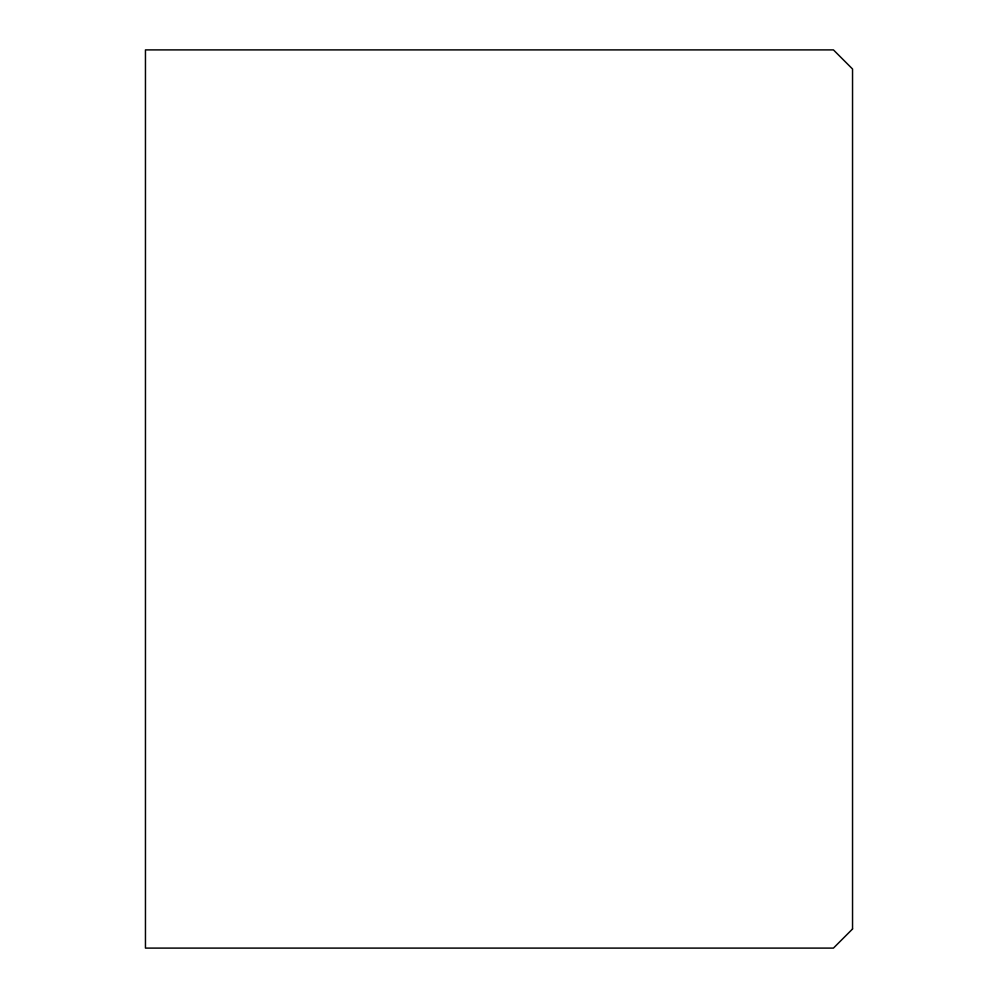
<?xml version="1.0" encoding="UTF-8"?>
<svg xmlns="http://www.w3.org/2000/svg" width="998" height="998" viewBox="0 0 998 998"><rect width="100%" height="100%" fill="white"/><g stroke="black" fill="none" stroke-linecap="round" stroke-linejoin="round"><path stroke-width="1.5" d="M852.542 928.988L833.442 948.1L145.458 948.1L145.458 49.9L833.442 49.9L852.542 69.012L852.542 928.988"/></g></svg>
